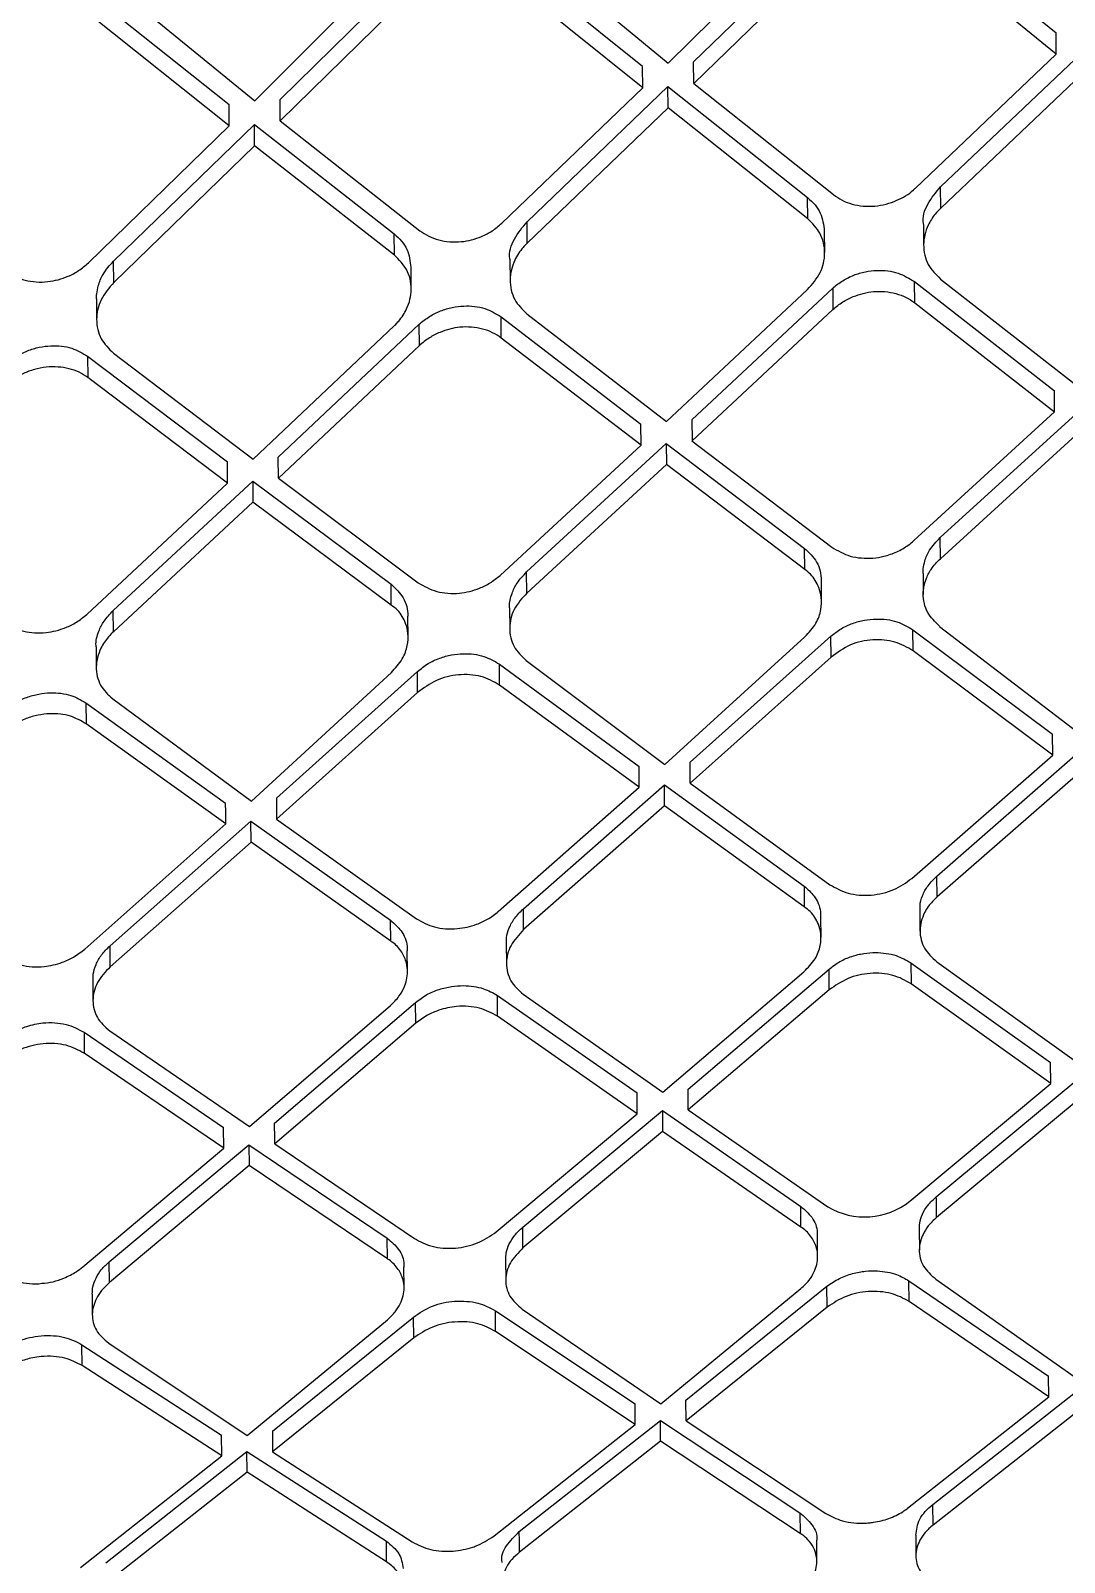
# Model space of a CAD drawing. Extents: x 832 to 912, y 781 to 934.
# Drawn here: x 848.997 to 849.889, y 879.056 to 880.377 of the extents above; entities that cross this region are included whole.
import ezdxf

# ---------------------------------------------------------------- set-up
doc = ezdxf.new("R2010")
doc.units = 0
doc.header["$MEASUREMENT"] = 0
doc.layers.add('1', color=4, linetype='Continuous')

# ---------------------------------------------------------------- blocks, each defined once
blk = doc.blocks.new('pillow top view')
at = {"layer": '1', "color": 3, "linetype": 'Continuous', "lineweight": 25}
for p, q in [((-2.9997, -3.2579), (-2.8743, -3.1434)), ((-2.781, -3.1421), (-2.6644, -3.2451)), ((-3.1386, -3.158), (-3.022, -3.2598)), ((-3.1154, -3.1544), (-2.9997, -3.2579)), ((-2.9779, -3.2578), (-2.8518, -3.145)), ((-3.3574, -3.2762), (-3.232, -3.1603)), ((-3.3356, -3.2759), (-3.2095, -3.1616)), ((-2.8524, -3.1635), (-2.9785, -3.2763)), ((-2.665, -3.2635), (-2.7816, -3.1606)), ((-3.4964, -3.1777), (-3.3797, -3.2784)), ((-3.4731, -3.1738), (-3.3574, -3.2762)), ((-3.21, -3.1802), (-3.3362, -3.2944)), ((-3.0226, -3.2783), (-3.1392, -3.1766)), ((-3.3803, -3.2969), (-3.4969, -3.1962)), ((-3.0226, -3.2783), (-3.022, -3.2599)), ((-2.9785, -3.2763), (-2.9779, -3.2578)), ((-2.791, -3.3741), (-2.665, -3.2635)), ((-2.7693, -3.374), (-2.6432, -3.2637)), ((-3.3362, -3.2944), (-3.3356, -3.2759)), ((-2.9785, -3.2763), (-2.8619, -3.377)), ((-3.3803, -3.2969), (-3.3797, -3.2784)), ((-3.1487, -3.3902), (-3.0226, -3.2783)), ((-3.1269, -3.3899), (-3.0008, -3.2782)), ((-3.0014, -3.2966), (-3.0008, -3.2782)), ((-3.0008, -3.2782), (-2.8842, -3.3787)), ((-2.6438, -3.2821), (-2.7698, -3.3923)), ((-3.5064, -3.4101), (-3.3803, -3.2969)), ((-3.4847, -3.4095), (-3.3585, -3.2966)), ((-3.3591, -3.315), (-3.3585, -3.2966)), ((-3.3585, -3.2966), (-3.2418, -3.3958)), ((-3.3362, -3.2944), (-3.2195, -3.3939)), ((-3.0014, -3.2966), (-3.1275, -3.4082)), ((-2.8847, -3.397), (-3.0014, -3.2966)), ((-3.3591, -3.315), (-3.4852, -3.4279)), ((-3.2424, -3.4141), (-3.3591, -3.315)), ((-2.8847, -3.397), (-2.8842, -3.3787)), ((-2.7698, -3.3923), (-2.7693, -3.374)), ((-3.2424, -3.4141), (-3.2418, -3.3958)), ((-3.1275, -3.4082), (-3.1269, -3.3899)), ((-2.8714, -3.4265), (-2.8709, -3.4082)), ((-2.7853, -3.4057), (-2.7859, -3.424)), ((-3.4852, -3.4279), (-3.4847, -3.4095)), ((-3.143, -3.4217), (-3.1435, -3.44)), ((-3.2291, -3.4434), (-3.2285, -3.4251)), ((-3.5007, -3.4415), (-3.5013, -3.4598)), ((-3.0135, -3.5668), (-2.8875, -3.458)), ((-2.9917, -3.5662), (-2.8657, -3.4577)), ((-2.8657, -3.4577), (-2.8663, -3.476)), ((-2.7954, -3.4731), (-2.7949, -3.4549)), ((-2.7949, -3.4548), (-2.6782, -3.5536)), ((-2.7726, -3.4534), (-2.6559, -3.5524)), ((-3.3712, -3.585), (-3.2451, -3.4751)), ((-3.3494, -3.5841), (-3.2234, -3.4745)), ((-3.2239, -3.4929), (-3.2234, -3.4746)), ((-3.1531, -3.4892), (-3.1525, -3.4709)), ((-3.1525, -3.4709), (-3.0358, -3.5682)), ((-3.1302, -3.4692), (-3.0135, -3.5668)), ((-2.7954, -3.4731), (-2.6787, -3.5718)), ((-2.9922, -3.5844), (-2.8663, -3.476)), ((-3.5103, -3.4907), (-3.5108, -3.5091)), ((-3.5103, -3.4907), (-3.3935, -3.5866)), ((-3.488, -3.4889), (-3.3712, -3.585)), ((-3.2239, -3.4929), (-3.3499, -3.6024)), ((-3.0363, -3.5864), (-3.1531, -3.4892)), ((-3.394, -3.6048), (-3.5108, -3.5091)), ((-2.6787, -3.5718), (-2.6782, -3.5536)), ((-2.9917, -3.5662), (-2.9922, -3.5844)), ((-3.0363, -3.5864), (-3.0358, -3.5682)), ((-2.8046, -3.678), (-2.6787, -3.5718)), ((-2.7817, -3.6763), (-2.657, -3.5714)), ((-3.35, -3.6024), (-3.3494, -3.5841)), ((-3.1623, -3.6937), (-3.0363, -3.5864)), ((-3.1393, -3.6917), (-3.0146, -3.5857)), ((-3.0146, -3.5858), (-3.0151, -3.604)), ((-3.0146, -3.5857), (-2.8989, -3.6809)), ((-2.9923, -3.5844), (-2.8755, -3.6808)), ((-2.6575, -3.5896), (-2.7822, -3.6945)), ((-3.52, -3.7131), (-3.394, -3.6048)), ((-3.497, -3.7108), (-3.3723, -3.6039)), ((-3.3723, -3.6039), (-3.3728, -3.6221)), ((-3.3723, -3.6039), (-3.2565, -3.6976)), ((-3.35, -3.6024), (-3.2331, -3.6973)), ((-3.0151, -3.604), (-3.1398, -3.7099)), ((-2.8995, -3.6991), (-3.0151, -3.604)), ((-3.3728, -3.6221), (-3.4976, -3.729)), ((-3.2571, -3.7157), (-3.3728, -3.6221)), ((-2.8995, -3.6991), (-2.8989, -3.6809)), ((-2.7822, -3.6945), (-2.7817, -3.6763)), ((-3.2571, -3.7157), (-3.2565, -3.6976)), ((-3.1398, -3.7099), (-3.1393, -3.6917)), ((-3.4976, -3.729), (-3.497, -3.7108)), ((-2.8861, -3.7275), (-2.8855, -3.7092)), ((-2.7977, -3.7067), (-2.7982, -3.7248)), ((-3.2438, -3.7438), (-3.2432, -3.7256)), ((-3.1553, -3.7221), (-3.1558, -3.7403)), ((-3.513, -3.7413), (-3.5136, -3.7595)), ((-2.7852, -3.7528), (-2.6693, -3.849)), ((-3.0268, -3.8625), (-2.9017, -3.7573)), ((-3.005, -3.8613), (-2.8792, -3.7576)), ((-2.8798, -3.7757), (-2.8792, -3.7576)), ((-2.8089, -3.773), (-2.8084, -3.7549)), ((-2.8084, -3.7548), (-2.6915, -3.8495)), ((-3.3845, -3.8798), (-3.2594, -3.7737)), ((-3.3627, -3.8782), (-3.2368, -3.7737)), ((-3.2374, -3.7918), (-3.2368, -3.7737)), ((-3.1666, -3.7883), (-3.166, -3.7702)), ((-3.166, -3.7702), (-3.0491, -3.8632)), ((-3.1428, -3.7679), (-3.0268, -3.8625)), ((-2.8798, -3.7757), (-3.0056, -3.8793)), ((-2.6921, -3.8676), (-2.8089, -3.773)), ((-3.5237, -3.7893), (-3.5243, -3.8074)), ((-3.5237, -3.7893), (-3.4068, -3.8805)), ((-3.5005, -3.7869), (-3.3845, -3.8798)), ((-3.2374, -3.7918), (-3.3633, -3.8963)), ((-3.0497, -3.8812), (-3.1666, -3.7883)), ((-3.4073, -3.8986), (-3.5243, -3.8074)), ((-2.6921, -3.8676), (-2.6915, -3.8495)), ((-3.0056, -3.8793), (-3.005, -3.8613)), ((-2.8179, -3.9691), (-2.6921, -3.8676)), ((-2.7961, -3.9679), (-2.6703, -3.8666)), ((-3.3627, -3.8782), (-3.3633, -3.8963)), ((-3.1755, -3.9835), (-3.0497, -3.8812)), ((-3.1537, -3.9819), (-3.0279, -3.88)), ((-3.0284, -3.898), (-3.0279, -3.88)), ((-3.0279, -3.88), (-2.911, -3.972)), ((-3.0056, -3.8793), (-2.8887, -3.9717)), ((-2.6709, -3.8847), (-2.7966, -3.9859)), ((-3.5113, -3.9997), (-3.3855, -3.897)), ((-3.3861, -3.9151), (-3.3855, -3.897)), ((-3.3855, -3.897), (-3.2686, -3.9872)), ((-3.3633, -3.8963), (-3.2463, -3.9868)), ((-3.0284, -3.898), (-3.1542, -3.9999)), ((-2.9115, -3.99), (-3.0284, -3.898)), ((-3.5332, -4.0016), (-3.4073, -3.8986)), ((-3.3861, -3.9151), (-3.5119, -4.0177)), ((-3.2691, -4.0053), (-3.3861, -3.9151)), ((-2.911, -3.972), (-2.9115, -3.99)), ((-2.7966, -3.9859), (-2.7961, -3.9679)), ((-3.2691, -4.0053), (-3.2686, -3.9872)), ((-3.1542, -3.9999), (-3.1537, -3.9819)), ((-3.5119, -4.0177), (-3.5113, -3.9997)), ((-2.8981, -4.017), (-2.8976, -3.9992)), ((-2.812, -3.9967), (-2.8126, -4.0149)), ((-3.2557, -4.0319), (-3.2552, -4.0141)), ((-3.1696, -4.0107), (-3.1702, -4.0289)), ((-3.5273, -4.0285), (-3.5279, -4.0467)), ((-2.8215, -4.042), (-2.822, -4.0599)), ((-2.8215, -4.0419), (-2.7045, -4.1327)), ((-2.7992, -4.0419), (-2.6823, -4.133)), ((-3.1796, -4.0737), (-3.179, -4.0558)), ((-3.179, -4.0557), (-3.062, -4.1446)), ((-3.1568, -4.0556), (-3.0398, -4.1448)), ((-3.0398, -4.1448), (-2.9141, -4.0458)), ((-3.0179, -4.143), (-2.8923, -4.0444)), ((-2.8928, -4.0623), (-2.8923, -4.0444)), ((-3.3974, -4.1603), (-3.2717, -4.0608)), ((-3.3756, -4.1581), (-3.2499, -4.0589)), ((-3.2504, -4.0769), (-3.2499, -4.0589)), ((-2.8928, -4.0623), (-3.0185, -4.1609)), ((-2.7051, -4.1507), (-2.822, -4.0599)), ((-3.5367, -4.0733), (-3.5373, -4.0913)), ((-3.5367, -4.0733), (-3.4196, -4.1602)), ((-3.5145, -4.073), (-3.3974, -4.1603)), ((-3.2504, -4.0769), (-3.3761, -4.176)), ((-3.0626, -4.1626), (-3.1796, -4.0737)), ((-3.4202, -4.1781), (-3.5373, -4.0913)), ((-2.7051, -4.1507), (-2.7045, -4.1327)), ((-2.8077, -4.2444), (-2.6833, -4.1492)), ((-3.4202, -4.1781), (-3.4196, -4.1602)), ((-3.1652, -4.2564), (-3.0408, -4.1607)), ((-3.0408, -4.1607), (-3.0413, -4.1786)), ((-3.0408, -4.1607), (-2.9249, -4.248)), ((-3.0185, -4.1609), (-2.9015, -4.2493)), ((-2.8307, -4.2472), (-2.7051, -4.1507)), ((-3.1882, -4.2596), (-3.0626, -4.1626)), ((-2.6838, -4.1671), (-2.8082, -4.2623)), ((-3.5458, -4.2755), (-3.4202, -4.1781)), ((-3.5228, -4.272), (-3.3984, -4.1759)), ((-3.3984, -4.1759), (-3.3989, -4.1938)), ((-3.3984, -4.1759), (-3.2824, -4.2611)), ((-3.3761, -4.176), (-3.259, -4.2624)), ((-3.0413, -4.1786), (-3.1657, -4.2743)), ((-2.9254, -4.2659), (-3.0413, -4.1786)), ((-3.3989, -4.1938), (-3.5234, -4.2899)), ((-3.283, -4.2791), (-3.3989, -4.1938)), ((-2.9254, -4.2659), (-2.9249, -4.248)), ((-3.283, -4.2791), (-3.2824, -4.2611)), ((-3.1657, -4.2743), (-3.1652, -4.2564)), ((-3.5234, -4.2899), (-3.5228, -4.272)), ((-2.912, -4.2916), (-2.9114, -4.2739)), ((-2.8236, -4.2719), (-2.8241, -4.2899)), ((-3.2695, -4.3044), (-3.269, -4.2866)), ((-3.1811, -4.2838), (-3.1817, -4.3018)), ((-3.5387, -4.2993), (-3.5393, -4.3173)), ((-3.0523, -4.4134), (-2.9275, -4.3188)), ((-3.0305, -4.411), (-2.905, -4.3178)), ((-2.9055, -4.3357), (-2.905, -4.3178)), ((-2.8347, -4.3337), (-2.8342, -4.3158)), ((-2.8342, -4.3158), (-2.7171, -4.4029)), ((-2.811, -4.3154), (-2.6949, -4.404)), ((-3.4098, -4.4264), (-3.2851, -4.3315)), ((-3.388, -4.4235), (-3.2625, -4.3301)), ((-3.263, -4.348), (-3.2625, -4.3301)), ((-3.1922, -4.3453), (-3.1917, -4.3274)), ((-3.1917, -4.3274), (-3.0745, -4.4124)), ((-3.1685, -4.327), (-3.0523, -4.4134)), ((-2.7176, -4.4207), (-2.8347, -4.3337)), ((-3.5498, -4.3604), (-3.5493, -4.3425)), ((-3.5493, -4.3425), (-3.4321, -4.4253)), ((-3.5261, -4.3421), (-3.4098, -4.4264)), ((-3.0751, -4.4302), (-3.1922, -4.3453)), ((-2.9055, -4.3357), (-3.031, -4.4289)), ((-3.4326, -4.4432), (-3.5498, -4.3604)), ((-3.263, -4.348), (-3.3885, -4.4414)), ((-3.0751, -4.4302), (-3.0745, -4.4124)), ((-3.031, -4.4289), (-3.0305, -4.411)), ((-2.7176, -4.4207), (-2.7171, -4.4029)), ((-3.4326, -4.4432), (-3.4321, -4.4253)), ((-3.388, -4.4235), (-3.3885, -4.4414)), ((-2.8431, -4.5119), (-2.7176, -4.4207)), ((-2.8213, -4.5094), (-2.6958, -4.4186)), ((-3.2005, -4.5215), (-3.0751, -4.4302)), ((-3.1787, -4.5187), (-3.0532, -4.4277)), ((-3.0538, -4.4456), (-3.0532, -4.4278)), ((-3.0532, -4.4277), (-2.9361, -4.5121)), ((-3.031, -4.4289), (-2.9139, -4.5135)), ((-2.6964, -4.4365), (-2.8218, -4.5273)), ((-3.5581, -4.5346), (-3.4326, -4.4432)), ((-3.5362, -4.5313), (-3.4108, -4.4403)), ((-3.4113, -4.4582), (-3.4108, -4.4403)), ((-3.4108, -4.4403), (-3.2935, -4.5224)), ((-3.3885, -4.4414), (-3.2713, -4.5239)), ((-3.0538, -4.4456), (-3.1792, -4.5365)), ((-2.9366, -4.5299), (-3.0538, -4.4456)), ((-3.4113, -4.4582), (-3.5368, -4.5491)), ((-3.2941, -4.5402), (-3.4113, -4.4582)), ((-2.9361, -4.5121), (-2.9366, -4.5299)), ((-2.8218, -4.5273), (-2.8213, -4.5094)), ((-3.2941, -4.5402), (-3.2935, -4.5224)), ((-2.9232, -4.5544), (-2.9226, -4.5367)), ((-2.8371, -4.5355), (-2.8377, -4.5534))]:
    blk.add_line(p, q, dxfattribs=at)
at = {"layer": '1', "color": 3, "linetype": 'Continuous', "lineweight": 25, "flags": 128}
for points in [[(-3.0497, -3.8812), (-3.0494, -3.8711), (-3.0491, -3.8632)], [(-3.4073, -3.8986), (-3.407, -3.8885), (-3.4068, -3.8805)], [(-3.0626, -4.1626), (-3.0623, -4.1525), (-3.062, -4.1446)], [(-3.0185, -4.1609), (-3.0182, -4.1509), (-3.018, -4.143)], [(-3.1792, -4.5365), (-3.1789, -4.5265), (-3.1787, -4.5187)]]:
    blk.add_lwpolyline(points, dxfattribs=at)
at = {"layer": '1', "color": 3, "linetype": 'Continuous', "lineweight": 25}
blk.add_arc((-2.8676, -4.1975), 0.0619, 236.8424, 306.6652, dxfattribs=at)
for points, knots in [([(-2.665, -3.2635), (-2.6649, -3.2601), (-2.6647, -3.2539), (-2.6645, -3.2478), (-2.6644, -3.2451)], [0, 0, 0, 0, 0.560005, 1, 1, 1, 1]), ([(-2.8842, -3.3787), (-2.882, -3.3808), (-2.8778, -3.3849), (-2.8721, -3.3946), (-2.8714, -3.4028), (-2.871, -3.4082)], [0, 0, 0, 0, 0.259691, 0.515612, 1, 1, 1, 1]), ([(-2.8619, -3.377), (-2.8595, -3.3788), (-2.8548, -3.3824), (-2.8461, -3.386), (-2.8366, -3.3881), (-2.8234, -3.3887), (-2.8078, -3.3851), (-2.7963, -3.3789), (-2.7916, -3.3746), (-2.791, -3.3741)], [0, 0, 0, 0, 0.124121, 0.2489, 0.374708, 0.501575, 0.750724, 0.968828, 1, 1, 1, 1]), ([(-2.7852, -3.4056), (-2.7852, -3.4055), (-2.7863, -3.3997), (-2.7817, -3.3877), (-2.7734, -3.3785), (-2.7693, -3.374)], [0, 0, 0, 0, 0.016129, 0.508428, 1, 1, 1, 1]), ([(-3.2418, -3.3958), (-3.2397, -3.3978), (-3.2354, -3.402), (-3.2297, -3.4116), (-3.2291, -3.4198), (-3.2286, -3.4251)], [0, 0, 0, 0, 0.260582, 0.517105, 1, 1, 1, 1]), ([(-3.2195, -3.3939), (-3.2172, -3.3956), (-3.2124, -3.3992), (-3.2038, -3.4027), (-3.1943, -3.4047), (-3.1816, -3.4051), (-3.1688, -3.4023), (-3.1569, -3.3967), (-3.1515, -3.3925), (-3.1487, -3.3902)], [0, 0, 0, 0, 0.123159, 0.247534, 0.373417, 0.501005, 0.729425, 0.859521, 1, 1, 1, 1]), ([(-3.1428, -3.4217), (-3.1429, -3.4215), (-3.1439, -3.4157), (-3.1393, -3.4036), (-3.131, -3.3944), (-3.1269, -3.3899)], [0, 0, 0, 0, 0.018009, 0.509167, 1, 1, 1, 1]), ([(-2.7698, -3.3923), (-2.7715, -3.3939), (-2.7761, -3.3982), (-2.7829, -3.4083), (-2.7864, -3.4207), (-2.7856, -3.4322), (-2.7822, -3.443), (-2.7763, -3.4493), (-2.7726, -3.4534)], [0, 0, 0, 0, 0.092738, 0.250076, 0.499321, 0.636418, 0.765652, 1, 1, 1, 1]), ([(-3.1275, -3.4082), (-3.1275, -3.4083), (-3.1276, -3.4084), (-3.128, -3.4087), (-3.1292, -3.4098), (-3.1336, -3.4141), (-3.1404, -3.4237), (-3.1441, -3.4367), (-3.1432, -3.4481), (-3.1399, -3.4589), (-3.134, -3.4652), (-3.1302, -3.4692)], [0, 0, 0, 0, 0.002163, 0.006098, 0.019427, 0.067679, 0.250136, 0.499387, 0.635445, 0.764302, 1, 1, 1, 1]), ([(-2.8875, -3.458), (-2.8832, -3.4535), (-2.8747, -3.4444), (-2.8709, -3.4297), (-2.8718, -3.4182), (-2.8752, -3.4074), (-2.881, -3.401), (-2.8847, -3.397)], [0, 0, 0, 0, 0.249661, 0.498789, 0.637145, 0.76687, 1, 1, 1, 1]), ([(-3.5773, -3.4145), (-3.575, -3.4162), (-3.5702, -3.4197), (-3.5616, -3.4231), (-3.5521, -3.4251), (-3.5394, -3.4253), (-3.5266, -3.4224), (-3.5147, -3.4167), (-3.5093, -3.4124), (-3.5064, -3.4101)], [0, 0, 0, 0, 0.122397, 0.246482, 0.37255, 0.500787, 0.727405, 0.858029, 1, 1, 1, 1]), ([(-3.5006, -3.4415), (-3.5006, -3.4412), (-3.5008, -3.4398), (-3.5002, -3.436), (-3.4987, -3.4292), (-3.4942, -3.4194), (-3.4881, -3.4131), (-3.4847, -3.4095)], [0, 0, 0, 0, 0.020301, 0.12357, 0.321446, 0.61375, 1, 1, 1, 1]), ([(-3.2451, -3.4751), (-3.2446, -3.4747), (-3.2432, -3.4734), (-3.2388, -3.4689), (-3.2321, -3.4595), (-3.2285, -3.4467), (-3.2294, -3.4352), (-3.2328, -3.4244), (-3.2386, -3.4182), (-3.2424, -3.4141)], [0, 0, 0, 0, 0.026849, 0.077657, 0.250596, 0.499479, 0.636578, 0.76578, 1, 1, 1, 1]), ([(-3.4852, -3.4279), (-3.4895, -3.4325), (-3.498, -3.4418), (-3.5018, -3.4565), (-3.501, -3.4679), (-3.4976, -3.4786), (-3.4918, -3.4848), (-3.488, -3.4889)], [0, 0, 0, 0, 0.249673, 0.499189, 0.634475, 0.763067, 1, 1, 1, 1]), ([(-2.8657, -3.4577), (-2.8629, -3.4555), (-2.8572, -3.4512), (-2.8473, -3.4469), (-2.8372, -3.4443), (-2.8241, -3.4433), (-2.8085, -3.4457), (-2.7993, -3.4519), (-2.7949, -3.4548)], [0, 0, 0, 0, 0.142656, 0.280025, 0.412244, 0.539465, 0.778484, 1, 1, 1, 1]), ([(-3.2234, -3.4745), (-3.2205, -3.4723), (-3.2148, -3.4679), (-3.2047, -3.4635), (-3.1945, -3.4608), (-3.1814, -3.4598), (-3.166, -3.462), (-3.1569, -3.468), (-3.1525, -3.4709)], [0, 0, 0, 0, 0.144956, 0.283968, 0.417213, 0.544754, 0.782458, 1, 1, 1, 1]), ([(-2.8663, -3.476), (-2.8634, -3.4738), (-2.858, -3.4696), (-2.8461, -3.4643), (-2.8333, -3.4616), (-2.8207, -3.4621), (-2.8113, -3.4642), (-2.8026, -3.4678), (-2.7978, -3.4713), (-2.7954, -3.4731)], [0, 0, 0, 0, 0.141464, 0.271884, 0.498959, 0.625056, 0.750403, 0.875292, 1, 1, 1, 1]), ([(-3.5811, -3.4951), (-3.5782, -3.4928), (-3.5724, -3.4883), (-3.5622, -3.4837), (-3.5519, -3.481), (-3.5388, -3.4799), (-3.5236, -3.482), (-3.5145, -3.4879), (-3.5103, -3.4907)], [0, 0, 0, 0, 0.147152, 0.28775, 0.421892, 0.549782, 0.786241, 1, 1, 1, 1]), ([(-3.1531, -3.4892), (-3.1554, -3.4875), (-3.1602, -3.484), (-3.1689, -3.4805), (-3.1784, -3.4785), (-3.1909, -3.4781), (-3.2036, -3.4809), (-3.2156, -3.4864), (-3.2211, -3.4906), (-3.2239, -3.4929)], [0, 0, 0, 0, 0.123837, 0.248407, 0.37396, 0.500834, 0.725432, 0.856565, 1, 1, 1, 1]), ([(-3.5108, -3.5091), (-3.5132, -3.5073), (-3.518, -3.5039), (-3.5267, -3.5005), (-3.5363, -3.4986), (-3.5464, -3.4984), (-3.5566, -3.5), (-3.5692, -3.504), (-3.5768, -3.5097), (-3.5817, -3.5134)], [0, 0, 0, 0, 0.12388, 0.248455, 0.374022, 0.504698, 0.635037, 0.761088, 1, 1, 1, 1]), ([(-3.394, -3.6048), (-3.3939, -3.6014), (-3.3938, -3.5953), (-3.3936, -3.5893), (-3.3935, -3.5866)], [0, 0, 0, 0, 0.5599679, 1, 1, 1, 1]), ([(-2.8989, -3.6809), (-2.8952, -3.6848), (-2.8894, -3.6908), (-2.8859, -3.7009), (-2.8857, -3.7064), (-2.8856, -3.7092)], [0, 0, 0, 0, 0.477068, 0.737874, 1, 1, 1, 1]), ([(-2.8755, -3.6808), (-2.8705, -3.684), (-2.863, -3.6889), (-2.8503, -3.6914), (-2.8405, -3.6919), (-2.83, -3.6906), (-2.8194, -3.6873), (-2.8107, -3.6829), (-2.8062, -3.6793), (-2.8046, -3.678)], [0, 0, 0, 0, 0.245684, 0.371951, 0.499878, 0.622559, 0.770408, 0.921274, 1, 1, 1, 1]), ([(-2.7976, -3.7067), (-2.7976, -3.7064), (-2.7977, -3.705), (-2.7971, -3.7014), (-2.7957, -3.6949), (-2.7912, -3.6857), (-2.7851, -3.6797), (-2.7817, -3.6763)], [0, 0, 0, 0, 0.02518, 0.126678, 0.323194, 0.614446, 1, 1, 1, 1]), ([(-3.2565, -3.6975), (-3.2528, -3.7014), (-3.247, -3.7073), (-3.2435, -3.7174), (-3.2433, -3.7228), (-3.2432, -3.7256)], [0, 0, 0, 0, 0.480801, 0.740934, 1, 1, 1, 1]), ([(-3.2331, -3.6973), (-3.2282, -3.7004), (-3.2207, -3.7051), (-3.208, -3.7076), (-3.1955, -3.708), (-3.1827, -3.7053), (-3.1707, -3.7), (-3.1652, -3.6959), (-3.1623, -3.6937)], [0, 0, 0, 0, 0.244433, 0.370997, 0.500191, 0.724836, 0.856195, 1, 1, 1, 1]), ([(-3.1552, -3.7221), (-3.1552, -3.7218), (-3.1555, -3.7177), (-3.1533, -3.7103), (-3.1481, -3.7002), (-3.1424, -3.6947), (-3.1393, -3.6917)], [0, 0, 0, 0, 0.025978, 0.378225, 0.655636, 1, 1, 1, 1]), ([(-2.9017, -3.7573), (-2.8981, -3.7536), (-2.8912, -3.7467), (-2.8865, -3.7348), (-2.8857, -3.7242), (-2.888, -3.7137), (-2.8927, -3.7047), (-2.8978, -3.7005), (-2.8994, -3.6991)], [0, 0, 0, 0, 0.21358, 0.401922, 0.564972, 0.702675, 0.901435, 1, 1, 1, 1]), ([(-2.7852, -3.7527), (-2.7889, -3.7488), (-2.7947, -3.7428), (-2.7979, -3.7324), (-2.7987, -3.7228), (-2.7962, -3.7127), (-2.7907, -3.7026), (-2.7852, -3.6973), (-2.7822, -3.6945)], [0, 0, 0, 0, 0.237292, 0.365621, 0.500176, 0.690557, 0.830485, 1, 1, 1, 1]), ([(-3.5909, -3.7174), (-3.5885, -3.7191), (-3.5837, -3.7224), (-3.575, -3.7256), (-3.5656, -3.7275), (-3.5532, -3.7277), (-3.5406, -3.725), (-3.5286, -3.7196), (-3.523, -3.7154), (-3.52, -3.7131)], [0, 0, 0, 0, 0.124829, 0.249781, 0.375013, 0.500587, 0.721566, 0.853679, 1, 1, 1, 1]), ([(-3.5129, -3.7413), (-3.513, -3.741), (-3.5133, -3.7366), (-3.5109, -3.729), (-3.5054, -3.7189), (-3.5, -3.7137), (-3.497, -3.7108)], [0, 0, 0, 0, 0.024512, 0.404206, 0.675296, 1, 1, 1, 1]), ([(-3.1398, -3.7099), (-3.1441, -3.7142), (-3.1526, -3.723), (-3.1563, -3.7369), (-3.1556, -3.7478), (-3.1523, -3.758), (-3.1466, -3.764), (-3.1428, -3.7679)], [0, 0, 0, 0, 0.249717, 0.499154, 0.632684, 0.760758, 1, 1, 1, 1]), ([(-3.2594, -3.7737), (-3.2558, -3.7701), (-3.249, -3.7632), (-3.2443, -3.7515), (-3.2433, -3.741), (-3.2454, -3.7305), (-3.2501, -3.7213), (-3.2553, -3.7172), (-3.2571, -3.7157)], [0, 0, 0, 0, 0.210148, 0.396003, 0.557489, 0.694628, 0.895245, 1, 1, 1, 1]), ([(-3.4976, -3.729), (-3.5005, -3.7318), (-3.5049, -3.736), (-3.511, -3.7459), (-3.5141, -3.7561), (-3.5133, -3.7669), (-3.5101, -3.7771), (-3.5043, -3.783), (-3.5005, -3.7869)], [0, 0, 0, 0, 0.162318, 0.250235, 0.499803, 0.631994, 0.759514, 1, 1, 1, 1]), ([(-2.8792, -3.7576), (-2.8763, -3.7554), (-2.8705, -3.7512), (-2.8603, -3.747), (-2.85, -3.7446), (-2.8369, -3.7439), (-2.8216, -3.7462), (-2.8126, -3.7521), (-2.8084, -3.7548)], [0, 0, 0, 0, 0.146296, 0.2864, 0.42037, 0.548349, 0.785445, 1, 1, 1, 1]), ([(-3.2368, -3.7737), (-3.2338, -3.7714), (-3.2279, -3.7671), (-3.2175, -3.7628), (-3.2071, -3.7604), (-3.194, -3.7596), (-3.179, -3.7619), (-3.1701, -3.7675), (-3.166, -3.7702)], [0, 0, 0, 0, 0.14962, 0.292133, 0.42755, 0.555977, 0.791211, 1, 1, 1, 1]), ([(-2.8089, -3.773), (-2.8138, -3.7698), (-2.8237, -3.7636), (-2.8433, -3.7612), (-2.8635, -3.7646), (-2.8743, -3.7719), (-2.8798, -3.7757)], [0, 0, 0, 0, 0.24226, 0.488902, 0.741115, 1, 1, 1, 1]), ([(-3.1666, -3.7883), (-3.1715, -3.7852), (-3.179, -3.7805), (-3.1917, -3.7781), (-3.2048, -3.7777), (-3.2216, -3.7811), (-3.2321, -3.7882), (-3.2374, -3.7918)], [0, 0, 0, 0, 0.245737, 0.372171, 0.500766, 0.7499, 1, 1, 1, 1]), ([(-3.5946, -3.7935), (-3.5915, -3.7912), (-3.5855, -3.7867), (-3.5749, -3.7824), (-3.5643, -3.7799), (-3.5512, -3.7791), (-3.5364, -3.7813), (-3.5278, -3.7867), (-3.5237, -3.7893)], [0, 0, 0, 0, 0.152997, 0.297913, 0.434812, 0.563739, 0.797074, 1, 1, 1, 1]), ([(-3.5243, -3.8074), (-3.5285, -3.8048), (-3.5374, -3.7992), (-3.5525, -3.7971), (-3.5656, -3.7981), (-3.576, -3.8006), (-3.5863, -3.805), (-3.5922, -3.8094), (-3.5952, -3.8116)], [0, 0, 0, 0, 0.210746, 0.446659, 0.574926, 0.709873, 0.851538, 1, 1, 1, 1]), ([(-2.911, -3.972), (-2.908, -3.9749), (-2.9013, -3.9813), (-2.8975, -3.9913), (-2.8978, -3.9976), (-2.8978, -3.9992)], [0, 0, 0, 0, 0.378903, 0.843599, 1, 1, 1, 1]), ([(-2.8887, -3.9717), (-2.8838, -3.9747), (-2.8763, -3.9793), (-2.8637, -3.9819), (-2.8535, -3.9823), (-2.8433, -3.9811), (-2.8306, -3.9776), (-2.8229, -3.9725), (-2.8179, -3.9691)], [0, 0, 0, 0, 0.243226, 0.370112, 0.50015, 0.633021, 0.760745, 1, 1, 1, 1]), ([(-2.8118, -3.9967), (-2.8118, -3.9955), (-2.8118, -3.9913), (-2.8094, -3.9842), (-2.8045, -3.9755), (-2.7989, -3.9705), (-2.7961, -3.9679)], [0, 0, 0, 0, 0.116615, 0.39141, 0.685892, 1, 1, 1, 1]), ([(-3.2686, -3.9872), (-3.2654, -3.9903), (-3.2586, -3.9968), (-3.255, -4.0068), (-3.2553, -4.0128), (-3.2554, -4.0141)], [0, 0, 0, 0, 0.400827, 0.872949, 1, 1, 1, 1]), ([(-3.2463, -3.9868), (-3.2414, -3.9898), (-3.234, -3.9943), (-3.2214, -3.9967), (-3.209, -3.9971), (-3.1964, -3.9947), (-3.1843, -3.9898), (-3.1785, -3.9857), (-3.1754, -3.9835)], [0, 0, 0, 0, 0.241181, 0.368547, 0.499971, 0.714858, 0.848732, 1, 1, 1, 1]), ([(-3.1694, -4.0107), (-3.1693, -4.0093), (-3.1693, -4.005), (-3.1668, -3.9977), (-3.1618, -3.9893), (-3.1564, -3.9844), (-3.1537, -3.9819)], [0, 0, 0, 0, 0.1412395, 0.4110421, 0.6972658, 1, 1, 1, 1]), ([(-2.9141, -4.0459), (-2.9104, -4.0424), (-2.9034, -4.0358), (-2.8986, -4.0244), (-2.8977, -4.0142), (-2.8999, -4.004), (-2.9046, -3.9953), (-2.9098, -3.9913), (-2.9115, -3.99)], [0, 0, 0, 0, 0.211668, 0.398603, 0.560786, 0.698179, 0.897981, 1, 1, 1, 1]), ([(-2.7966, -3.9859), (-2.7995, -3.9885), (-2.8039, -3.9925), (-2.8101, -4.002), (-2.8131, -4.0119), (-2.8122, -4.0223), (-2.8089, -4.0322), (-2.8031, -4.038), (-2.7992, -4.0419)], [0, 0, 0, 0, 0.159795, 0.25058, 0.499748, 0.63131, 0.758673, 1, 1, 1, 1]), ([(-3.604, -4.0057), (-3.5992, -4.0085), (-3.5918, -4.0129), (-3.5792, -4.0152), (-3.567, -4.0155), (-3.5546, -4.0131), (-3.5424, -4.0082), (-3.5364, -4.0039), (-3.5331, -4.0016)], [0, 0, 0, 0, 0.239317, 0.367161, 0.499917, 0.705313, 0.841599, 1, 1, 1, 1]), ([(-3.5271, -4.0285), (-3.527, -4.0268), (-3.5269, -4.0224), (-3.5242, -4.0151), (-3.5193, -4.0069), (-3.514, -4.0021), (-3.5113, -3.9997)], [0, 0, 0, 0, 0.160639, 0.426436, 0.706191, 1, 1, 1, 1]), ([(-3.1542, -3.9999), (-3.1585, -4.0042), (-3.167, -4.0126), (-3.1707, -4.0259), (-3.1698, -4.0362), (-3.1665, -4.0461), (-3.1606, -4.0518), (-3.1568, -4.0556)], [0, 0, 0, 0, 0.249618, 0.499319, 0.62953, 0.756502, 1, 1, 1, 1]), ([(-3.2717, -4.0608), (-3.2689, -4.0583), (-3.2639, -4.0537), (-3.2579, -4.0441), (-3.2553, -4.0343), (-3.2561, -4.0238), (-3.2597, -4.0148), (-3.265, -4.008), (-3.2687, -4.0056), (-3.2691, -4.0053)], [0, 0, 0, 0, 0.153139, 0.283137, 0.502398, 0.626621, 0.793324, 0.975015, 1, 1, 1, 1]), ([(-3.5119, -4.0177), (-3.5162, -4.022), (-3.5247, -4.0304), (-3.5284, -4.0437), (-3.5275, -4.0539), (-3.5243, -4.0636), (-3.5184, -4.0693), (-3.5144, -4.073)], [0, 0, 0, 0, 0.249684, 0.499359, 0.628319, 0.754852, 1, 1, 1, 1]), ([(-2.8923, -4.0444), (-2.8892, -4.0422), (-2.8831, -4.038), (-2.8725, -4.034), (-2.8619, -4.0319), (-2.8488, -4.0315), (-2.8341, -4.034), (-2.8255, -4.0394), (-2.8215, -4.0419)], [0, 0, 0, 0, 0.153079, 0.298154, 0.435188, 0.564265, 0.797634, 1, 1, 1, 1]), ([(-3.2499, -4.0589), (-3.2466, -4.0567), (-3.2404, -4.0523), (-3.2294, -4.0483), (-3.2185, -4.0462), (-3.2054, -4.0458), (-3.1912, -4.0483), (-3.1828, -4.0534), (-3.179, -4.0557)], [0, 0, 0, 0, 0.158904, 0.308128, 0.447707, 0.5776, 0.807666, 1, 1, 1, 1]), ([(-2.822, -4.0599), (-2.8269, -4.0569), (-2.8344, -4.0523), (-2.847, -4.0498), (-2.8601, -4.0492), (-2.877, -4.0522), (-2.8876, -4.059), (-2.8928, -4.0623)], [0, 0, 0, 0, 0.244765, 0.371447, 0.500708, 0.75009, 1, 1, 1, 1]), ([(-3.6076, -4.0771), (-3.6039, -4.0746), (-3.5974, -4.0701), (-3.5849, -4.0656), (-3.573, -4.0635), (-3.5615, -4.0638), (-3.5489, -4.0661), (-3.5415, -4.0704), (-3.5367, -4.0733)], [0, 0, 0, 0, 0.177496, 0.320278, 0.500913, 0.633429, 0.760913, 1, 1, 1, 1]), ([(-3.1796, -4.0737), (-3.1845, -4.0708), (-3.1919, -4.0664), (-3.2045, -4.064), (-3.2164, -4.0635), (-3.2287, -4.0657), (-3.2409, -4.0703), (-3.2471, -4.0746), (-3.2504, -4.0769)], [0, 0, 0, 0, 0.242284, 0.36925, 0.499841, 0.698215, 0.836263, 1, 1, 1, 1]), ([(-3.5373, -4.0913), (-3.5421, -4.0884), (-3.5496, -4.0841), (-3.5622, -4.0818), (-3.5753, -4.0815), (-3.5923, -4.0848), (-3.6029, -4.0917), (-3.6081, -4.0951)], [0, 0, 0, 0, 0.240704, 0.368361, 0.500599, 0.749908, 1, 1, 1, 1]), ([(-3.3761, -4.176), (-3.376, -4.1727), (-3.3758, -4.1667), (-3.3756, -4.1607), (-3.3756, -4.1581)], [0, 0, 0, 0, 0.560032, 1, 1, 1, 1]), ([(-2.9249, -4.248), (-2.9215, -4.2511), (-2.9145, -4.2577), (-2.9111, -4.2673), (-2.9116, -4.2729), (-2.9117, -4.2738)], [0, 0, 0, 0, 0.424171, 0.901676, 1, 1, 1, 1]), ([(-2.8234, -4.2719), (-2.8233, -4.2701), (-2.8231, -4.2657), (-2.8204, -4.2587), (-2.8154, -4.251), (-2.8103, -4.2467), (-2.8077, -4.2444)], [0, 0, 0, 0, 0.17668, 0.438975, 0.713421, 1, 1, 1, 1]), ([(-2.8082, -4.2623), (-2.8081, -4.259), (-2.8079, -4.253), (-2.8077, -4.247), (-2.8077, -4.2444)], [0, 0, 0, 0, 0.559976, 1, 1, 1, 1]), ([(-3.2824, -4.2611), (-3.279, -4.2643), (-3.2718, -4.271), (-3.2685, -4.2806), (-3.2691, -4.2859), (-3.2692, -4.2866)], [0, 0, 0, 0, 0.443742, 0.927714, 1, 1, 1, 1]), ([(-3.259, -4.2624), (-3.2543, -4.2652), (-3.247, -4.2695), (-3.2344, -4.2719), (-3.2211, -4.2724), (-3.2041, -4.2694), (-3.1935, -4.2628), (-3.1882, -4.2596)], [0, 0, 0, 0, 0.236883, 0.365547, 0.500649, 0.750096, 1, 1, 1, 1]), ([(-3.1809, -4.2838), (-3.1808, -4.2819), (-3.1805, -4.2773), (-3.1776, -4.2702), (-3.1727, -4.2628), (-3.1677, -4.2586), (-3.1652, -4.2564)], [0, 0, 0, 0, 0.19863, 0.456482, 0.723557, 1, 1, 1, 1]), ([(-2.9275, -4.3188), (-2.925, -4.3166), (-2.9202, -4.3125), (-2.9142, -4.3034), (-2.9115, -4.2939), (-2.9124, -4.2836), (-2.9161, -4.275), (-2.9215, -4.2685), (-2.925, -4.2661), (-2.9254, -4.2659)], [0, 0, 0, 0, 0.143606, 0.271938, 0.501774, 0.626183, 0.796224, 0.977563, 1, 1, 1, 1]), ([(-2.8082, -4.2623), (-2.8108, -4.2645), (-2.8158, -4.2688), (-2.8218, -4.2779), (-2.8253, -4.2898), (-2.8226, -4.3042), (-2.8148, -4.3117), (-2.811, -4.3154)], [0, 0, 0, 0, 0.146443, 0.278854, 0.500813, 0.75376, 1, 1, 1, 1]), ([(-3.6167, -4.2791), (-3.612, -4.2818), (-3.6048, -4.286), (-3.5923, -4.2879), (-3.5852, -4.2889), (-3.5817, -4.2882), (-3.5752, -4.2883), (-3.5644, -4.2856), (-3.5527, -4.2804), (-3.5477, -4.2769), (-3.5458, -4.2755)], [0, 0, 0, 0, 0.232196, 0.36189, 0.499937, 0.500149, 0.500179, 0.749357, 0.906259, 1, 1, 1, 1]), ([(-3.5386, -4.2993), (-3.5384, -4.2972), (-3.5381, -4.2925), (-3.535, -4.2854), (-3.5301, -4.2782), (-3.5253, -4.2741), (-3.5228, -4.272)], [0, 0, 0, 0, 0.216283, 0.470583, 0.73175, 1, 1, 1, 1]), ([(-3.2851, -4.3315), (-3.2826, -4.3294), (-3.2779, -4.3253), (-3.2718, -4.3163), (-3.269, -4.3068), (-3.27, -4.2966), (-3.2736, -4.2881), (-3.2789, -4.2818), (-3.2825, -4.2794), (-3.283, -4.2791)], [0, 0, 0, 0, 0.138883, 0.266398, 0.501189, 0.625731, 0.792253, 0.974124, 1, 1, 1, 1]), ([(-3.1657, -4.2743), (-3.17, -4.2783), (-3.1785, -4.2863), (-3.1828, -4.3012), (-3.1801, -4.3159), (-3.1724, -4.3233), (-3.1685, -4.327)], [0, 0, 0, 0, 0.250117, 0.500069, 0.75119, 1, 1, 1, 1]), ([(-3.5234, -4.2899), (-3.5258, -4.292), (-3.5306, -4.2961), (-3.5368, -4.3051), (-3.5404, -4.317), (-3.5377, -4.3312), (-3.53, -4.3384), (-3.5261, -4.3421)], [0, 0, 0, 0, 0.13836, 0.26808, 0.500745, 0.749553, 1, 1, 1, 1]), ([(-2.905, -4.3178), (-2.9014, -4.3156), (-2.8947, -4.3112), (-2.8829, -4.3075), (-2.8715, -4.3058), (-2.8585, -4.3061), (-2.8452, -4.309), (-2.8375, -4.3138), (-2.8342, -4.3158)], [0, 0, 0, 0, 0.171103, 0.329093, 0.473962, 0.605686, 0.82887, 1, 1, 1, 1]), ([(-3.2625, -4.3301), (-3.2572, -4.3268), (-3.2465, -4.3203), (-3.2294, -4.3175), (-3.2161, -4.3181), (-3.2036, -4.3205), (-3.1964, -4.3247), (-3.1917, -4.3274)], [0, 0, 0, 0, 0.250902, 0.501538, 0.636529, 0.764734, 1, 1, 1, 1]), ([(-3.6201, -4.3459), (-3.6148, -4.3426), (-3.6042, -4.3361), (-3.587, -4.3331), (-3.5736, -4.3335), (-3.5611, -4.3358), (-3.5539, -4.3399), (-3.5493, -4.3425)], [0, 0, 0, 0, 0.250005, 0.499898, 0.639043, 0.768902, 1, 1, 1, 1]), ([(-2.8347, -4.3337), (-2.8395, -4.3308), (-2.8469, -4.3265), (-2.8595, -4.324), (-2.8726, -4.3233), (-2.8896, -4.3261), (-2.9002, -4.3325), (-2.9055, -4.3357)], [0, 0, 0, 0, 0.240148, 0.367919, 0.500582, 0.750054, 1, 1, 1, 1]), ([(-3.1922, -4.3453), (-3.197, -4.3426), (-3.2043, -4.3383), (-3.2168, -4.3359), (-3.2301, -4.3354), (-3.2471, -4.3383), (-3.2577, -4.3448), (-3.263, -4.348)], [0, 0, 0, 0, 0.236743, 0.365388, 0.500563, 0.75007, 1, 1, 1, 1]), ([(-3.5498, -4.3604), (-3.5545, -4.3578), (-3.5617, -4.3537), (-3.5742, -4.3514), (-3.5836, -4.3511), (-3.5938, -4.3522), (-3.6067, -4.3552), (-3.6154, -4.3605), (-3.6207, -4.3638)], [0, 0, 0, 0, 0.23266, 0.362128, 0.500072, 0.593301, 0.750437, 1, 1, 1, 1]), ([(-3.1945, -4.5446), (-3.1945, -4.5445), (-3.1956, -4.5399), (-3.191, -4.53), (-3.1828, -4.5225), (-3.1787, -4.5187)], [0, 0, 0, 0, 0.010998, 0.504221, 1, 1, 1, 1]), ([(-2.9361, -4.5121), (-2.9325, -4.5155), (-2.9252, -4.5224), (-2.9213, -4.5318), (-2.9227, -4.5365), (-2.9228, -4.5366)], [0, 0, 0, 0, 0.482179, 0.981063, 1, 1, 1, 1]), ([(-2.9139, -4.5135), (-2.9094, -4.5161), (-2.9023, -4.5202), (-2.8898, -4.5229), (-2.8827, -4.5232), (-2.8783, -4.5232), (-2.8763, -4.5231), (-2.8697, -4.5226), (-2.8594, -4.5204), (-2.8497, -4.5162), (-2.8446, -4.513), (-2.8432, -4.512), (-2.8431, -4.5119)], [0, 0, 0, 0, 0.22559, 0.356778, 0.499391, 0.49957, 0.525977, 0.576484, 0.749371, 0.926647, 0.991448, 1, 1, 1, 1]), ([(-2.837, -4.5355), (-2.8362, -4.5308), (-2.8349, -4.5237), (-2.8283, -4.5151), (-2.8236, -4.5113), (-2.8213, -4.5094)], [0, 0, 0, 0, 0.48816, 0.742455, 1, 1, 1, 1]), ([(-3.2935, -4.5224), (-3.2896, -4.5258), (-3.2816, -4.5328), (-3.2806, -4.5419), (-3.2801, -4.5465)], [0, 0, 0, 0, 0.499043, 1, 1, 1, 1]), ([(-3.2713, -4.5239), (-3.2663, -4.5266), (-3.2562, -4.5321), (-3.2371, -4.5339), (-3.224, -4.5319), (-3.2117, -4.5282), (-3.2058, -4.5247), (-3.2005, -4.5215)], [0, 0, 0, 0, 0.249782, 0.499614, 0.721532, 0.749989, 1, 1, 1, 1]), ([(-2.939, -4.5804), (-2.9366, -4.5785), (-2.9319, -4.5747), (-2.9256, -4.5662), (-2.9223, -4.5558), (-2.924, -4.545), (-2.9283, -4.5374), (-2.9327, -4.5326), (-2.9356, -4.5306), (-2.9366, -4.5299)], [0, 0, 0, 0, 0.1332, 0.261042, 0.499714, 0.688427, 0.834739, 0.938575, 1, 1, 1, 1]), ([(-2.8218, -4.5273), (-2.8242, -4.5292), (-2.829, -4.533), (-2.8352, -4.5416), (-2.8389, -4.5531), (-2.8362, -4.5645), (-2.8306, -4.5727), (-2.8264, -4.5762), (-2.8242, -4.578)], [0, 0, 0, 0, 0.134425, 0.262772, 0.500251, 0.745086, 0.871417, 1, 1, 1, 1]), ([(-3.2965, -4.5901), (-3.2941, -4.5882), (-3.2895, -4.5845), (-3.2831, -4.5761), (-3.2798, -4.5659), (-3.2814, -4.5555), (-3.2859, -4.5468), (-3.2912, -4.5426), (-3.2941, -4.5402)], [0, 0, 0, 0, 0.130848, 0.257948, 0.499911, 0.678514, 0.821478, 1, 1, 1, 1]), ([(-3.1792, -4.5365), (-3.1816, -4.5384), (-3.1863, -4.5422), (-3.1926, -4.5507), (-3.1963, -4.5622), (-3.1937, -4.5734), (-3.1881, -4.5815), (-3.1838, -4.5849), (-3.1816, -4.5866)], [0, 0, 0, 0, 0.131944, 0.259431, 0.50019, 0.742428, 0.869413, 1, 1, 1, 1])]:
    blk.add_open_spline(points, degree=3, knots=knots, dxfattribs=at)
blk = doc.blocks.new('2026 SOVEREIGN HL')
at = {"layer": '1', "rotation": 2.284948898486966}
blk.add_blockref('pillow top view', (20.6854, 86.6293), dxfattribs=at)

msp = doc.modelspace()

# ---------------------------------------------------------------- block references
at = {"layer": '1'}
msp.add_blockref('2026 SOVEREIGN HL', (831.7292, 797.0948), dxfattribs=at)

doc.saveas('drawing.dxf')
